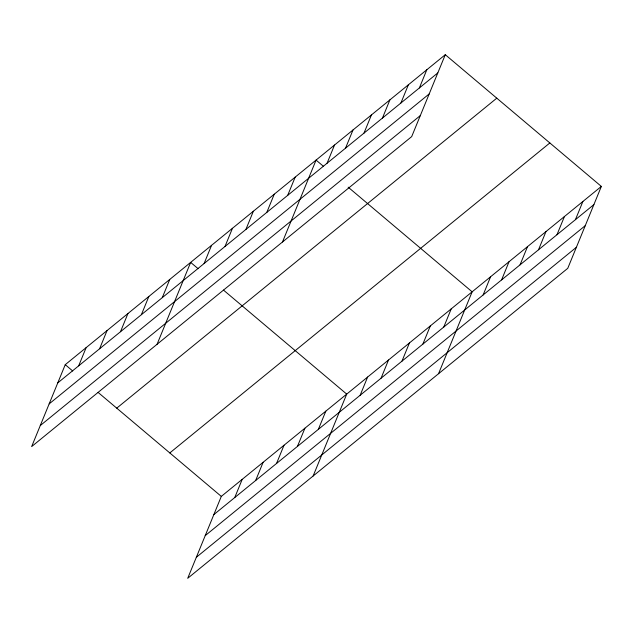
<?xml version="1.0" encoding="UTF-8"?>
<svg xmlns="http://www.w3.org/2000/svg" width="633" height="633" viewBox="0 0 633 633"><rect width="100%" height="100%" fill="white"/><g stroke="black" fill="none" stroke-linecap="round" stroke-linejoin="round"><path stroke-width="0.95" d="M445.284 54.699L65.239 364.679L31.65 446.582L411.695 136.601L445.284 54.699L601.35 186.418L567.761 268.321L187.716 578.301L221.305 496.399L601.35 186.418M78.674 365.834L86.143 347.628M99.579 348.783L107.048 330.584M120.484 331.739L127.945 313.533M141.388 314.688L148.85 296.481M162.285 297.637L169.755 279.438M157.063 344.289L190.652 262.386L198.121 268.685M204.095 263.542L211.557 245.335M224.992 246.49L232.461 228.284M245.897 229.439L253.366 211.24M266.802 212.395L274.263 194.189M287.699 195.344L295.168 177.137M282.476 241.996L316.073 160.094L323.534 166.392M327.063 163.235L334.533 145.036M345.523 148.177L352.992 129.979M363.983 133.128L371.444 114.921M382.443 118.07L389.904 99.864M234.74 497.554L242.21 479.355M400.903 103.013L408.364 84.806M255.645 480.51L263.114 462.304M419.363 87.955L426.824 69.749M276.55 463.459L284.011 445.252M297.447 446.407L304.916 428.201M318.352 429.356L325.821 411.157M313.129 476.008L346.718 394.106L223.496 290.104M360.153 395.261L367.623 377.054M381.058 378.21L388.527 360.011M401.963 361.166L409.424 342.959M422.868 344.115L430.329 325.908M443.765 327.063L451.234 308.857M438.542 373.715L472.139 291.813L348.166 187.178M483.129 294.962L490.591 276.756M501.589 279.905L509.051 261.698M520.049 264.847L527.511 246.641M538.509 249.79L545.97 231.583M556.969 234.732L564.43 216.526M575.429 219.675L582.89 201.476M57.777 382.886L437.822 72.898M49.152 403.901L429.198 93.921M40.275 425.566L420.312 115.578M116.741 408.15L496.786 98.162M169.802 452.935L549.848 142.947M213.843 514.605L593.881 204.617M205.219 535.629L585.264 225.641M196.333 557.285L576.378 247.297M65.239 364.679L72.708 370.978M98.083 392.397L221.305 496.399"/></g></svg>
